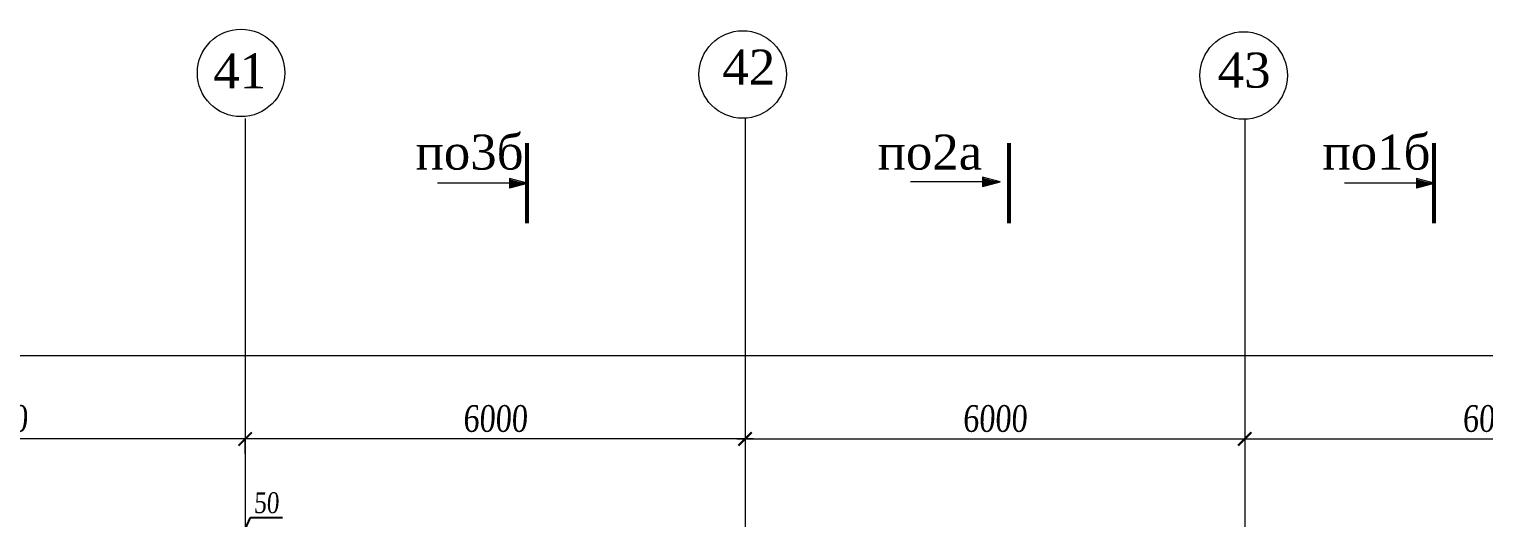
# Model space of a CAD drawing. Header units: inches. Extents: x -407541 to 6688123, y -998590 to 1205599.
# Drawn here: x 148307 to 165775, y 273946 to 279810 of the extents above; entities that cross this region are included whole.
import ezdxf

# ---------------------------------------------------------------- set-up
doc = ezdxf.new("R2010")
doc.units = ezdxf.units.IN
doc.header["$MEASUREMENT"] = 0
doc.linetypes.add('ACAD_ISO04W100', pattern=[30, 24, -3, 0, -3])
for name, color, linetype, lineweight in [('осевые о', 23, 'Continuous', 15), ('Осевые размеры', 172, 'Continuous', 5), ('Оси', 254, 'ACAD_ISO04W100', 5), ('размер внутр', 142, 'Continuous', 5), ('Текст', 7, 'Continuous', 18)]:
    doc.layers.add(name, color=color, linetype=linetype, lineweight=lineweight)
doc.styles.get("Standard").update_dxf_attribs({"font": 'arial.ttf'})
doc.styles.add('STYLE2', font='times.ttf', dxfattribs={"width": 0.8, "oblique": 3})
doc.dimstyles.new('M -100(m)', dxfattribs={"dimtxt": 320, "dimasz": 160, "dimexe": 0, "dimexo": 0, "dimgap": 80, "dimtad": 1, "dimdec": 0, "dimrnd": 5, "dimtxsty": 'STYLE2', "dimblk": 'ARCHTICK', "dimcen": 50, "dimdle": 100, "dimclrd": 256, "dimclre": 256, "dimclrt": 256, "dimadec": 0, "dimazin": 0, "dimtfac": 1, "dimtdec": 0, "dimtmove": 1, "dimatfit": 3, "dimldrblk": 'DOT', "dimfxl": 1, "dimlwd": -1, "dimlwe": 5, "dimarcsym": 0})
doc.dimstyles.new('vnytren', dxfattribs={"dimtxt": 250, "dimasz": 120, "dimexe": 50, "dimexo": 0, "dimgap": 50, "dimtad": 1, "dimdec": 0, "dimzin": 0, "dimdsep": 46, "dimtxsty": 'STYLE2', "dimblk": 'ARCHTICK', "dimcen": 0, "dimadec": 0, "dimazin": 0, "dimtfac": 1, "dimtdec": 0, "dimtmove": 1, "dimatfit": 2, "dimldrblk": 'DOT', "dimfxl": 1, "dimtolj": 1, "dimtzin": 0, "dimarcsym": 0})

# ---------------------------------------------------------------- blocks, each defined once
blk = doc.blocks.new('_ARCHTICK')
at = {"color": 0, "linetype": 'ByBlock', "const_width": 0.15}
blk.add_lwpolyline([(-0.5, -0.5), (0.5, 0.5)], dxfattribs=at)
blk = doc.blocks.new('*D326')
at = {"layer": 'Осевые размеры', "ltscale": 1e-07, "transparency": 16777216}
blk.add_line((156803, 274893), (163003, 274893), dxfattribs=at)
at = {"layer": 'Осевые размеры', "ltscale": 1e-07, "transparency": 16777216, "xscale": 160, "yscale": 160, "zscale": 160, "rotation": 180}
blk.add_blockref('_ARCHTICK', (156903, 274893), dxfattribs=at)
at = {"layer": 'Осевые размеры', "ltscale": 1e-07, "transparency": 16777216, "xscale": 160, "yscale": 160, "zscale": 160}
blk.add_blockref('_ARCHTICK', (162903, 274893), dxfattribs=at)
at = {"layer": 'Осевые размеры', "ltscale": 1e-07, "transparency": 16777216, "insert": (159903, 275136), "char_height": 320, "attachment_point": 5, "style": 'STYLE2'}
blk.add_mtext('6000', dxfattribs=at)
blk = doc.blocks.new('_Dot')
at = {"color": 0, "linetype": 'ByBlock', "lineweight": -2}
blk.add_line((-0.5, 0), (-1, 0), dxfattribs=at)
at = {"color": 0, "linetype": 'ByBlock', "const_width": 0.5}
blk.add_lwpolyline([(-0.25, 0, 1), (0.25, 0, 1)], format="xyb", close=True, dxfattribs=at)
blk = doc.blocks.new('*D327')
at = {"layer": 'Осевые размеры', "ltscale": 1e-07, "transparency": 16777216}
blk.add_line((162803, 274893), (169003, 274893), dxfattribs=at)
at = {"layer": 'Осевые размеры', "ltscale": 1e-07, "transparency": 16777216, "xscale": 160, "yscale": 160, "zscale": 160, "rotation": 180}
blk.add_blockref('_ARCHTICK', (162903, 274893), dxfattribs=at)
at = {"layer": 'Осевые размеры', "ltscale": 1e-07, "transparency": 16777216, "xscale": 160, "yscale": 160, "zscale": 160}
blk.add_blockref('_ARCHTICK', (168903, 274893), dxfattribs=at)
at = {"layer": 'Осевые размеры', "ltscale": 1e-07, "transparency": 16777216, "insert": (165903, 275136), "char_height": 320, "attachment_point": 5, "style": 'STYLE2'}
blk.add_mtext('6000', dxfattribs=at)
blk = doc.blocks.new('*D328')
at = {"layer": 'Осевые размеры', "ltscale": 1e-07, "transparency": 16777216}
blk.add_line((157003, 274893), (150803, 274893), dxfattribs=at)
at = {"layer": 'Осевые размеры', "lineweight": 5, "ltscale": 1e-07, "transparency": 16777216}
blk.add_line((150903, 274719), (150903, 274893), dxfattribs=at)
at = {"layer": 'Осевые размеры', "ltscale": 1e-07, "transparency": 16777216, "xscale": 160, "yscale": 160, "zscale": 160, "rotation": 180}
blk.add_blockref('_ARCHTICK', (150903, 274893), dxfattribs=at)
at = {"layer": 'Осевые размеры', "ltscale": 1e-07, "transparency": 16777216, "xscale": 160, "yscale": 160, "zscale": 160}
blk.add_blockref('_ARCHTICK', (156903, 274893), dxfattribs=at)
at = {"layer": 'Осевые размеры', "ltscale": 1e-07, "transparency": 16777216, "insert": (153903, 275136), "char_height": 320, "attachment_point": 5, "style": 'STYLE2'}
blk.add_mtext('6000', dxfattribs=at)
blk = doc.blocks.new('*D329')
at = {"layer": 'Осевые размеры', "ltscale": 1e-07, "transparency": 16777216}
blk.add_line((151003, 274893), (144803, 274893), dxfattribs=at)
at = {"layer": 'Осевые размеры', "lineweight": 5, "ltscale": 1e-07, "transparency": 16777216}
for p, q in [((144903, 274080), (144903, 274893)), ((150903, 274719), (150903, 274893))]:
    blk.add_line(p, q, dxfattribs=at)
at = {"layer": 'Осевые размеры', "ltscale": 1e-07, "transparency": 16777216, "xscale": 160, "yscale": 160, "zscale": 160, "rotation": 180}
blk.add_blockref('_ARCHTICK', (144903, 274893), dxfattribs=at)
at = {"layer": 'Осевые размеры', "ltscale": 1e-07, "transparency": 16777216, "xscale": 160, "yscale": 160, "zscale": 160}
blk.add_blockref('_ARCHTICK', (150903, 274893), dxfattribs=at)
at = {"layer": 'Осевые размеры', "ltscale": 1e-07, "transparency": 16777216, "insert": (147903, 275136), "char_height": 320, "attachment_point": 5, "style": 'STYLE2'}
blk.add_mtext('6000', dxfattribs=at)
blk = doc.blocks.new('*D300')
at = {"layer": 'Осевые размеры', "ltscale": 1e-07, "transparency": 16777216}
blk.add_line((180604, 275891), (13203, 275891), dxfattribs=at)
at = {"layer": 'Осевые размеры', "lineweight": 5, "ltscale": 1e-07, "transparency": 16777216}
blk.add_line((180504, 275889), (180504, 275891), dxfattribs=at)
at = {"layer": 'Осевые размеры', "ltscale": 1e-07, "transparency": 16777216, "xscale": 160, "yscale": 160, "zscale": 160, "rotation": 180}
blk.add_blockref('_ARCHTICK', (13303, 275891), dxfattribs=at)
at = {"layer": 'Осевые размеры', "ltscale": 1e-07, "transparency": 16777216, "xscale": 160, "yscale": 160, "zscale": 160}
blk.add_blockref('_ARCHTICK', (180504, 275891), dxfattribs=at)
at = {"layer": 'Осевые размеры', "ltscale": 1e-07, "transparency": 16777216, "insert": (96903, 276134), "char_height": 320, "attachment_point": 5, "style": 'STYLE2'}
blk.add_mtext('167200', dxfattribs=at)
blk = doc.blocks.new('*D3595')
at = {"layer": 'размер внутр', "color": 0, "lineweight": -2, "transparency": 16777216}
for p, q in [((150528, 272983), (150964, 273949)), ((150964, 273949), (151348, 273949)), ((150503, 272393), (150503, 273033)), ((150553, 272393), (150553, 273033)), ((150503, 272983), (150383, 272983)), ((150503, 272983), (150553, 272983)), ((150503, 272983), (150553, 272983)), ((150553, 272983), (150673, 272983))]:
    blk.add_line(p, q, dxfattribs=at)
at = {"layer": 'размер внутр', "color": 0, "lineweight": -2, "transparency": 16777216, "xscale": 120, "yscale": 120, "zscale": 120}
blk.add_blockref('_ARCHTICK', (150503, 272983), dxfattribs=at)
at = {"layer": 'размер внутр', "color": 0, "lineweight": -2, "transparency": 16777216, "xscale": 120, "yscale": 120, "zscale": 120, "rotation": 180}
blk.add_blockref('_ARCHTICK', (150553, 272983), dxfattribs=at)
at = {"layer": 'размер внутр', "color": 0, "transparency": 16777216, "insert": (151156, 274126), "char_height": 250, "attachment_point": 5, "style": 'STYLE2'}
blk.add_mtext('\\A1;50', dxfattribs=at)

msp = doc.modelspace()

# ---------------------------------------------------------------- hatches: boundary and pattern name
at = {"layer": 'Текст'}
h = msp.add_hatch(color=256, dxfattribs=at)
h.set_gradient(color2=(0, 0, 0), one_color=1)
h.paths.add_polyline_path([(154075, 278009.3), (154075, 277952.5), (154288.9, 277952.5)])
h.paths.add_polyline_path([(154288.9, 277952.5), (154075, 277952.5), (154075, 277895.8)])
h = msp.add_hatch(color=256, dxfattribs=at)
h.set_gradient(color2=(0, 0, 0), one_color=1)
h.paths.add_polyline_path([(159753.9, 278026), (159753.9, 277969.2), (159967.8, 277969.2)])
h.paths.add_polyline_path([(159967.8, 277969.2), (159753.9, 277969.2), (159753.9, 277912.4)])
h = msp.add_hatch(color=256, dxfattribs=at)
h.set_gradient(color2=(0, 0, 0), one_color=1)
h.paths.add_polyline_path([(164963.7, 278009.3), (164963.7, 277952.5), (165177.6, 277952.5)])
h.paths.add_polyline_path([(165177.6, 277952.5), (164963.7, 277952.5), (164963.7, 277895.8)])

# ---------------------------------------------------------------- linework, layer by layer
at = {"lineweight": 53}
for p, q in [((154288.9, 277482.1), (154288.9, 278440.5)), ((160075.1, 277482.1), (160075.1, 278440.5)), ((165177.6, 277482.1), (165177.6, 278440.5))]:
    msp.add_line(p, q, dxfattribs=at)
at = {"layer": 'осевые о'}
for centre in [(150852.7, 279284.6), (156875.3, 279265.1), (162890.5, 279253.2)]:
    msp.add_circle(centre, 525, dxfattribs=at)
at = {"layer": 'Оси', "ltscale": 0.3}
for p, q in [((150903.2, 278737.2), (150903.2, 252403)), ((156903.2, 278737.2), (156903.2, 252403)), ((162903.2, 278737.2), (162903.2, 250467.2))]:
    msp.add_line(p, q, dxfattribs=at)
at = {"layer": 'Текст'}
for p, q in [((154288.9, 277961.3), (153210.8, 277961.3)), ((154288.9, 277961.3), (154075, 278018.1)), ((154075, 278018.1), (154075, 277904.5)), ((154288.9, 277961.3), (154075, 277904.5)), ((159967.8, 277978), (158889.7, 277978)), ((159967.8, 277978), (159753.9, 278034.8)), ((159753.9, 278034.8), (159753.9, 277921.2)), ((159967.8, 277978), (159753.9, 277921.2)), ((165177.6, 277961.3), (164099.5, 277961.3)), ((165177.6, 277961.3), (164963.7, 278018.1)), ((164963.7, 278018.1), (164963.7, 277904.5)), ((165177.6, 277961.3), (164963.7, 277904.5))]:
    msp.add_line(p, q, dxfattribs=at)

# ---------------------------------------------------------------- texts
at = {"layer": 'осевые о', "char_height": 420, "width": 3713.237, "attachment_point": 1}
for s, insert in [('{\\fTimes New Roman|b0|i0|c204|p18;41}', (150519.2, 279518.4)), ('{\\fTimes New Roman|b0|i0|c204|p18;42}', (156631.4, 279563.9)), ('{\\fTimes New Roman|b0|i0|c204|p18;43}', (162579.2, 279527.8))]:
    msp.add_mtext(s, dxfattribs=dict(at, insert=insert))
at = {"layer": 'Текст', "char_height": 420, "width": 31148.55, "attachment_point": 7}
for s, insert in [('{\\fTimes New Roman|b0|i0|c204|p18;по3б}', (152947.5, 278118.4)), ('{\\fTimes New Roman|b0|i0|c204|p18;по2а}', (158495.3, 278118.4)), ('{\\fTimes New Roman|b0|i0|c204|p18;по1б}', (163836.3, 278118.4))]:
    msp.add_mtext(s, dxfattribs=dict(at, insert=insert))

# ---------------------------------------------------------------- dimensions: what is measured, and where the dimension line sits
at = {"layer": 'Осевые размеры', "ltscale": 1e-07}
for base, p1, p2, picture, middle in [((13303.4, 275890.7), (180503.6, 275889.2), (13303.4, 275890.7), '*D300', (96903.5, 276134)), ((144903.3, 274893.1), (150903.3, 274719.1), (144903.3, 274080.3), '*D329', (147903.3, 275135.9)), ((150903.3, 274893.1), (156903.3, 274893.1), (150903.3, 274719.1), '*D328', (153903.3, 275135.9)), ((162903.3, 274893.1), (156903.3, 274893.1), (162903.3, 274893.1), '*D326', (159903.3, 275135.9)), ((168903.3, 274893.1), (162903.3, 274893.1), (168903.3, 274893.1), '*D327', (165903.3, 275135.9))]:
    dim = msp.add_linear_dim(base=base, p1=p1, p2=p2, dimstyle='M -100(m)', dxfattribs=at)
    dim.commit()
    dim.dimension.update_dxf_attribs({"geometry": picture, "text_midpoint": middle})
at = {"layer": 'размер внутр'}
dim = msp.add_linear_dim(base=(150553.5, 272982.7), p1=(150503.3, 272393.3), p2=(150553.5, 272393.3), dimstyle='vnytren', dxfattribs=at)
dim.commit()
dim.dimension.update_dxf_attribs({"geometry": '*D3595', "text_midpoint": (151013.6, 273949.2), "dimtype": 160})

doc.saveas('drawing.dxf')
